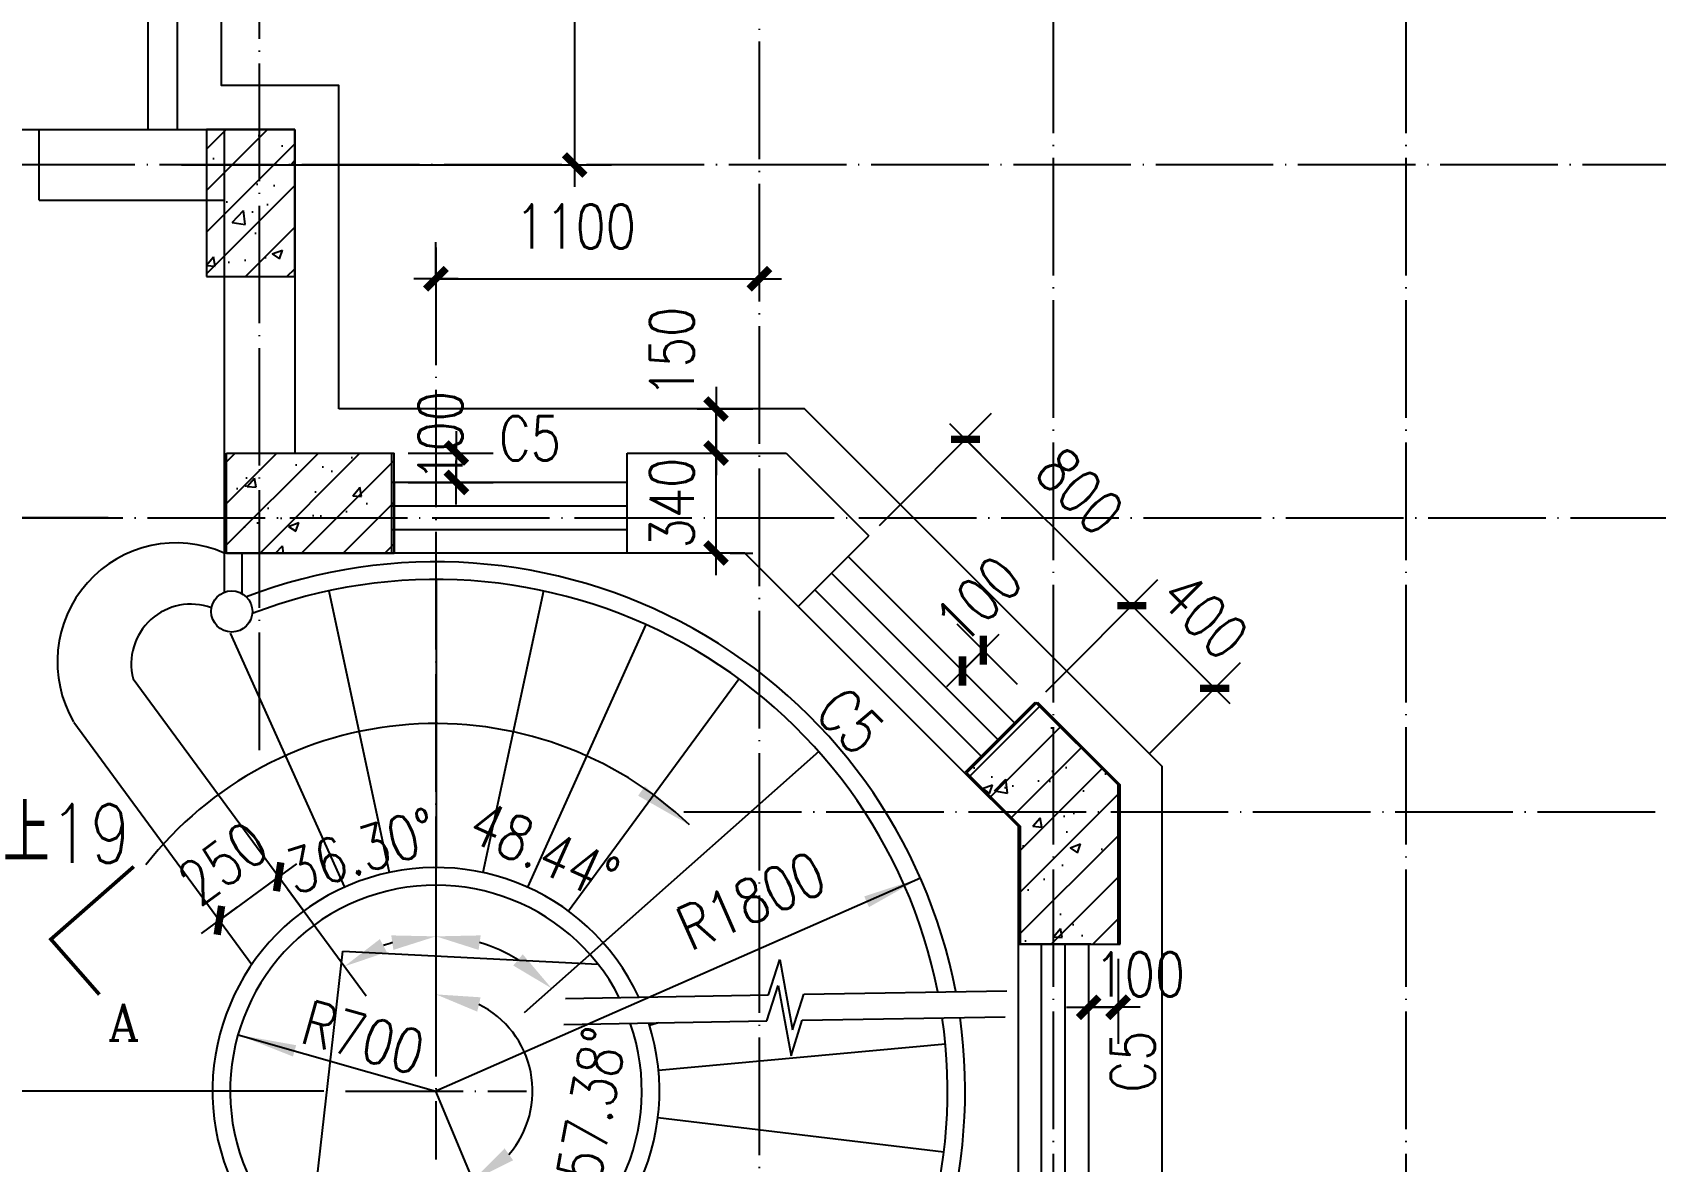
# Model space of a CAD drawing. Extents: x 12400 to 217743, y 90685 to 209848.
# Drawn here: x 61708 to 67228, y 118043 to 121883 of the extents above; entities that cross this region are included whole.
import ezdxf
from ezdxf.enums import TextEntityAlignment as Align

# ---------------------------------------------------------------- set-up
doc = ezdxf.new("R2010")
doc.units = 0
doc.header["$LTSCALE"] = 200
doc.linetypes.add('DOTE', pattern=[2.42, 2, -0.2, 0.02, -0.2])
doc.layers.get('0').update_dxf_attribs({"linetype": 'CONTINUOUS'})
doc.layers.get('DEFPOINTS').update_dxf_attribs({"linetype": 'CONTINUOUS'})
for name, color, linetype in [('8', 8, 'CONTINUOUS'), ('COLUMN', 4, 'CONTINUOUS'), ('DOTE', 1, 'DOTE'), ('GROUND', 2, 'CONTINUOUS'), ('HATCH', 8, 'CONTINUOUS'), ('PUB_DIM', 3, 'CONTINUOUS'), ('PUB_TEXT', 7, 'CONTINUOUS'), ('STAIR', 2, 'CONTINUOUS'), ('WALL', 4, 'CONTINUOUS'), ('WINDOW', 2, 'CONTINUOUS')]:
    doc.layers.add(name, color=color, linetype=linetype)
doc.styles.add('_SIMPLEX', font='SIMPLEX.shx', dxfattribs={"width": 0.8, "bigfont": 'hztxt.shx'})
doc.styles.add('COMP', font='complex', dxfattribs={"bigfont": 'hztxt'})
doc.styles.add('DIM_FONT', font='SIMPLEX', dxfattribs={"width": 0.8})
doc.styles.add('HZ', font='txt', dxfattribs={"bigfont": 'hztxt'})
doc.styles.add('SIMPLEX', font='SIMPLEX.SHX')
doc.dimstyles.new('ANGL50', dxfattribs={"dimscale": 0.5, "dimtxt": 300, "dimasz": 300, "dimexe": 250, "dimexo": 300, "dimgap": 150, "dimtad": 1, "dimzin": 0, "dimdsep": 46, "dimtxsty": 'DIM_FONT', "dimblk1": 'DOTSMALL', "dimblk2": 'DOTSMALL', "dimcen": 2.5, "dimclrt": 7, "dimadec": 0, "dimazin": 0, "dimtfac": 1, "dimtix": 1, "dimtmove": 2, "dimatfit": 3, "dimfxl": 0, "dimtolj": 1, "dimtzin": 0, "dimarcsym": 0})
doc.dimstyles.new('AXIS50', dxfattribs={"dimscale": 0.5, "dimtxt": 300, "dimasz": 1, "dimexe": 250, "dimexo": 300, "dimgap": 150, "dimtad": 1, "dimdec": 0, "dimzin": 0, "dimdsep": 46, "dimtxsty": 'DIM_FONT', "dimblk": '_DIMX', "dimblk1": 'DOTSMALL', "dimblk2": 'DOTSMALL', "dimcen": 2.5, "dimse1": 1, "dimse2": 1, "dimclrt": 7, "dimadec": 0, "dimazin": 0, "dimtfac": 1, "dimtdec": 0, "dimtix": 1, "dimtmove": 2, "dimatfit": 3, "dimldrblk": '_DIMX', "dimfxl": 0, "dimtolj": 1, "dimtzin": 0, "dimarcsym": 0})
doc.dimstyles.new('DIMN50', dxfattribs={"dimscale": 0.5, "dimtxt": 300, "dimasz": 1, "dimexe": 250, "dimexo": 300, "dimgap": 150, "dimtad": 1, "dimdec": 0, "dimzin": 0, "dimdsep": 46, "dimtxsty": 'DIM_FONT', "dimblk": '_DIMX', "dimblk1": 'DOTSMALL', "dimblk2": 'DOTSMALL', "dimcen": 2.5, "dimclrt": 7, "dimadec": 0, "dimazin": 0, "dimtfac": 1, "dimtdec": 0, "dimtix": 1, "dimtmove": 2, "dimatfit": 3, "dimldrblk": '_DIMX', "dimfxl": 0, "dimtolj": 1, "dimtzin": 0, "dimarcsym": 0})
pattern_1 = [(45, (178298.46, -10426.53), (-70.71068, 70.71068), []), (50, (178298.46, -10426.53), (358.6301, -31.37607), [37.5, -412.5]), (355, (178298.46, -10426.53), (-69.3757, 376.0961), [30, -330]), (100.4514, (178328.34, -10429.15), (289.2547, 344.7198), [31.8701, -350.57106]), (46.1842, (178298.46, -10326.53), (533.6205, -82.7595), [56.25, -618.75]), (96.6356, (178342.9, -10333.43), (467.3314, 487.059), [47.8051, -525.8565]), (351.1842, (178298.46, -10326.53), (467.331, 487.0593), [45, -495]), (21, (178348.46, -10351.53), (298.45353, -201.30945), [37.5, -412.5]), (326, (178348.46, -10351.53), (121.6577, 362.575), [30, -330]), (71.4514, (178373.33, -10368.3), (420.1113, 161.26525), [31.8701, -350.57106]), (37.5, (178298.46, -10426.53), (6.07993, 166.44693), [0, -326, 0, -335, 0, -331.25]), (7.5, (178298.46, -10426.53), (131.53477, 197.20586), [0, -191, 0, -318.5, 0, -126.25]), (327.5, (178186.96, -10426.53), (266.91122, -11.27744), [0, -125, 0, -390, 0, -517.5]), (317.5, (178136.96, -10426.53), (291.5931, 50.0525), [0, -162.5, 0, -259, 0, -367.5])]

# ---------------------------------------------------------------- blocks, each defined once
blk = doc.blocks.new('_ARROW')
blk.add_solid([(0, 0), (-1, 0.1), (-1, -0.1)])
blk = doc.blocks.new('_WBLK')
for p, q in [((-0.5, 0.5), (0.5, 0.5)), ((0.5, 0.1667), (-0.5, 0.1667)), ((0.5, -0.1667), (-0.5, -0.1667)), ((-0.5, -0.5), (0.5, -0.5))]:
    blk.add_line(p, q)
at = {"style": 'SIMPLEX', "flags": 9}
blk.add_attdef('A', text='', height=1, dxfattribs=at).set_placement((0, 1.5), align=Align.MIDDLE)
blk = doc.blocks.new('_DIMX')
blk.add_line((-150, 0), (150, 0))
at = {"const_width": 50}
blk.add_lwpolyline([(-70, -70), (70, 70)], dxfattribs=at)
blk = doc.blocks.new('*D1556')
at = {"layer": 'DEFPOINTS', "color": 0}
for p in [(64881.6, 120499.7), (64482.3, 120100.5), (65048, 119534.8)]:
    blk.add_point(p, dxfattribs=at)
at = {"layer": 'PUB_DIM', "color": 0, "lineweight": -2}
for p, q in [((64588.4, 120206.5), (64969.9, 120588.1)), ((65446.9, 119934.4), (64881.9, 120499.4)), ((65154.1, 119640.9), (65535.6, 120022.4))]:
    blk.add_line(p, q, dxfattribs=at)
at = {"layer": 'PUB_DIM', "color": 0, "lineweight": -2, "xscale": 0.5, "yscale": 0.5, "zscale": 0.5}
for p, rotation in [((64881.6, 120499.7), 135), ((65447.2, 119934), 315)]:
    blk.add_blockref('_DIMX', p, dxfattribs=dict(at, rotation=rotation))
at = {"layer": 'PUB_DIM', "color": 7, "insert": (65270.5, 120322.9), "char_height": 150, "attachment_point": 5, "rotation": 315, "style": 'DIM_FONT'}
blk.add_mtext('\\A1;800', dxfattribs=at)
blk = doc.blocks.new('_DOTSMALL')
at = {"color": 0, "linetype": 'ByBlock', "const_width": 0.5}
blk.add_lwpolyline([(-0.0625, 0, 1), (0.0625, 0, 1)], format="xyb", close=True, dxfattribs=at)
blk = doc.blocks.new('*D1698')
at = {"layer": 'DEFPOINTS', "color": 0}
for p in [(61530.2, 120232.8), (62115.4, 120232.8), (62848.9, 118282.8)]:
    blk.add_point(p, dxfattribs=at)
at = {"layer": 'PUB_DIM', "color": 0, "lineweight": -2}
for p, q in [((61965.4, 120232.8), (61405.2, 120232.8)), ((61530.2, 118283.3), (61530.2, 120232.3)), ((62698.9, 118282.8), (61405.2, 118282.8))]:
    blk.add_line(p, q, dxfattribs=at)
at = {"layer": 'PUB_DIM', "color": 0, "lineweight": -2, "xscale": 0.5, "yscale": 0.5, "zscale": 0.5}
for p, rotation in [((61530.2, 120232.8), 90), ((61530.2, 118282.8), 270)]:
    blk.add_blockref('_DIMX', p, dxfattribs=dict(at, rotation=rotation))
at = {"layer": 'PUB_DIM', "color": 7, "insert": (61380.2, 119257.8), "char_height": 150, "attachment_point": 5, "rotation": 90, "style": 'DIM_FONT'}
blk.add_mtext('\\A1;1950', dxfattribs=at)
blk = doc.blocks.new('*D1699')
at = {"layer": 'DEFPOINTS', "color": 0}
for p in [(64180.3, 121045.6), (63080.3, 120892.7), (64180.3, 120892.7)]:
    blk.add_point(p, dxfattribs=at)
at = {"layer": 'PUB_DIM', "color": 0, "lineweight": -2}
for p, q in [((63080.3, 121042.7), (63080.3, 121170.6)), ((64180.3, 121042.7), (64180.3, 121170.6)), ((63080.8, 121045.6), (64179.8, 121045.6))]:
    blk.add_line(p, q, dxfattribs=at)
at = {"layer": 'PUB_DIM', "color": 0, "lineweight": -2, "xscale": 0.5, "yscale": 0.5, "zscale": 0.5, "rotation": 180}
blk.add_blockref('_DIMX', (63080.3, 121045.6), dxfattribs=at)
at = {"layer": 'PUB_DIM', "color": 0, "lineweight": -2, "xscale": 0.5, "yscale": 0.5, "zscale": 0.5}
blk.add_blockref('_DIMX', (64180.3, 121045.6), dxfattribs=at)
at = {"layer": 'PUB_DIM', "color": 7, "insert": (63555, 121223.4), "char_height": 150, "attachment_point": 5, "style": 'DIM_FONT'}
blk.add_mtext('\\A1;1100', dxfattribs=at)
blk = doc.blocks.new('*D1704')
at = {"layer": 'DEFPOINTS', "color": 0}
for p in [(62177.1, 123052.8), (62065.1, 121432.8), (63552, 121432.8)]:
    blk.add_point(p, dxfattribs=at)
at = {"layer": 'PUB_DIM', "color": 0, "lineweight": -2}
for p, q in [((62327.1, 123052.8), (63677, 123052.8)), ((63552, 123052.3), (63552, 121433.3)), ((62215.1, 121432.8), (63677, 121432.8))]:
    blk.add_line(p, q, dxfattribs=at)
at = {"layer": 'PUB_DIM', "color": 0, "lineweight": -2, "xscale": 0.5, "yscale": 0.5, "zscale": 0.5}
for p, rotation in [((63552, 123052.8), 90), ((63552, 121432.8), 270)]:
    blk.add_blockref('_DIMX', p, dxfattribs=dict(at, rotation=rotation))
at = {"layer": 'PUB_DIM', "color": 7, "insert": (63402, 122242.8), "char_height": 150, "attachment_point": 5, "rotation": 90, "style": 'DIM_FONT'}
blk.add_mtext('\\A1;1620', dxfattribs=at)
blk = doc.blocks.new('*D1778')
at = {"layer": 'DEFPOINTS', "color": 0}
for p in [(65728.8, 119652.5), (65048, 119534.8), (65400.3, 119323.9)]:
    blk.add_point(p, dxfattribs=at)
at = {"layer": 'PUB_DIM', "color": 0, "lineweight": -2}
for p, q in [((65154.1, 119640.9), (65535.6, 120022.4)), ((65446.9, 119934.4), (65446.5, 119934.7)), ((65447.2, 119934), (65728.8, 119652.5)), ((65506.3, 119430), (65817.2, 119740.9)), ((65729.2, 119652.1), (65729.5, 119651.8))]:
    blk.add_line(p, q, dxfattribs=at)
at = {"layer": 'PUB_DIM', "color": 0, "lineweight": -2, "xscale": 0.5, "yscale": 0.5, "zscale": 0.5}
for p, rotation in [((65447.2, 119934), 315.0000000000074), ((65728.8, 119652.5), 135.0000000000074)]:
    blk.add_blockref('_DIMX', p, dxfattribs=dict(at, rotation=rotation))
at = {"layer": 'PUB_DIM', "color": 7, "insert": (65694.1, 119899.3), "char_height": 150, "attachment_point": 5, "rotation": 315, "style": 'DIM_FONT'}
blk.add_mtext('\\A1;400', dxfattribs=at)
blk = doc.blocks.new('*D1881')
at = {"layer": 'DEFPOINTS', "color": 0}
for p in [(62835.2, 120452.8), (62835.2, 120352.8), (63149.5, 120352.8)]:
    blk.add_point(p, dxfattribs=at)
at = {"layer": 'PUB_DIM', "color": 0, "lineweight": -2}
for p, q in [((62985.2, 120452.8), (63274.5, 120452.8)), ((63149.5, 120453.3), (63149.5, 120453.8)), ((63149.5, 120452.8), (63149.5, 120352.8)), ((62985.2, 120352.8), (63274.5, 120352.8)), ((63149.5, 120352.3), (63149.5, 120351.8))]:
    blk.add_line(p, q, dxfattribs=at)
at = {"layer": 'PUB_DIM', "color": 0, "lineweight": -2, "xscale": 0.5, "yscale": 0.5, "zscale": 0.5}
for p, rotation in [((63149.5, 120452.8), 270), ((63149.5, 120352.8), 90)]:
    blk.add_blockref('_DIMX', p, dxfattribs=dict(at, rotation=rotation))
at = {"layer": 'PUB_DIM', "color": 7, "insert": (63095.5, 120509.7), "char_height": 150, "attachment_point": 5, "rotation": 90, "style": 'DIM_FONT'}
blk.add_mtext('\\A1;100', dxfattribs=at)
blk = doc.blocks.new('*D1882')
at = {"layer": 'DEFPOINTS', "color": 0}
for p in [(64871.2, 119711.5), (65164.2, 119560), (65093.5, 119489.3)]:
    blk.add_point(p, dxfattribs=at)
at = {"layer": 'PUB_DIM', "color": 0, "lineweight": -2}
for p, q in [((65058.2, 119666), (64853.6, 119870.6)), ((64987.4, 119595.3), (64782.8, 119799.9)), ((64941.9, 119782.3), (64871.2, 119711.5)), ((64942.3, 119782.6), (64942.6, 119783)), ((64870.9, 119711.2), (64870.5, 119710.8))]:
    blk.add_line(p, q, dxfattribs=at)
at = {"layer": 'PUB_DIM', "color": 0, "lineweight": -2, "xscale": 0.5, "yscale": 0.5, "zscale": 0.5}
for p, rotation in [((64941.9, 119782.3), 225.0000000000057), ((64871.2, 119711.5), 45.00000000000573)]:
    blk.add_blockref('_DIMX', p, dxfattribs=dict(at, rotation=rotation))
at = {"layer": 'PUB_DIM', "color": 7, "insert": (64925.4, 119954.4), "char_height": 150, "attachment_point": 5, "rotation": 45, "style": 'DIM_FONT'}
blk.add_mtext('\\A1;100', dxfattribs=at)
blk = doc.blocks.new('*D1883')
at = {"layer": 'DEFPOINTS', "color": 0}
for p in [(65300.3, 118882.1), (65400.3, 118882.1), (65300.3, 118567.7)]:
    blk.add_point(p, dxfattribs=at)
at = {"layer": 'PUB_DIM', "color": 0, "lineweight": -2}
for p, q in [((65300.3, 118732.1), (65300.3, 118442.7)), ((65400.3, 118732.1), (65400.3, 118442.7)), ((65299.8, 118567.7), (65299.3, 118567.7)), ((65400.3, 118567.7), (65300.3, 118567.7)), ((65400.8, 118567.7), (65401.3, 118567.7))]:
    blk.add_line(p, q, dxfattribs=at)
at = {"layer": 'PUB_DIM', "color": 0, "lineweight": -2, "xscale": 0.5, "yscale": 0.5, "zscale": 0.5}
blk.add_blockref('_DIMX', (65300.3, 118567.7), dxfattribs=at)
at = {"layer": 'PUB_DIM', "color": 0, "lineweight": -2, "xscale": 0.5, "yscale": 0.5, "zscale": 0.5, "rotation": 180}
blk.add_blockref('_DIMX', (65400.3, 118567.7), dxfattribs=at)
at = {"layer": 'PUB_DIM', "color": 7, "insert": (65474.3, 118679.5), "char_height": 150, "attachment_point": 5, "style": 'DIM_FONT'}
blk.add_mtext('\\A1;100', dxfattribs=at)
blk = doc.blocks.new('*D1885')
at = {"layer": 'DEFPOINTS', "color": 0}
for p in [(63888.8, 120452.8), (64032.9, 120452.8), (63930.4, 120112.8)]:
    blk.add_point(p, dxfattribs=at)
at = {"layer": 'PUB_DIM', "color": 0, "lineweight": -2}
for p, q in [((64032.9, 120453.3), (64032.9, 120453.8)), ((64032.9, 120112.8), (64032.9, 120452.8)), ((64038.8, 120452.8), (64157.9, 120452.8)), ((64032.9, 120112.3), (64032.9, 120111.8)), ((64080.4, 120112.8), (64157.9, 120112.8))]:
    blk.add_line(p, q, dxfattribs=at)
at = {"layer": 'PUB_DIM', "color": 0, "lineweight": -2, "xscale": 0.5, "yscale": 0.5, "zscale": 0.5}
for p, rotation in [((64032.9, 120452.8), 270), ((64032.9, 120112.8), 90)]:
    blk.add_blockref('_DIMX', p, dxfattribs=dict(at, rotation=rotation))
at = {"layer": 'PUB_DIM', "color": 7, "insert": (63882.9, 120282.8), "char_height": 150, "attachment_point": 5, "rotation": 90, "style": 'DIM_FONT'}
blk.add_mtext('\\A1;340', dxfattribs=at)
blk = doc.blocks.new('*D1886')
at = {"layer": 'DEFPOINTS', "color": 0}
for p in [(63819.1, 120602.8), (64032.9, 120602.8), (63888.8, 120452.8)]:
    blk.add_point(p, dxfattribs=at)
at = {"layer": 'PUB_DIM', "color": 0, "lineweight": -2}
for p, q in [((63969.1, 120602.8), (64157.9, 120602.8)), ((64032.9, 120603.3), (64032.9, 120603.8)), ((64032.9, 120452.8), (64032.9, 120602.8)), ((64032.9, 120452.3), (64032.9, 120451.8)), ((64038.8, 120452.8), (64157.9, 120452.8))]:
    blk.add_line(p, q, dxfattribs=at)
at = {"layer": 'PUB_DIM', "color": 0, "lineweight": -2, "xscale": 0.5, "yscale": 0.5, "zscale": 0.5}
for p, rotation in [((64032.9, 120602.8), 270), ((64032.9, 120452.8), 90)]:
    blk.add_blockref('_DIMX', p, dxfattribs=dict(at, rotation=rotation))
at = {"layer": 'PUB_DIM', "color": 7, "insert": (63882.9, 120796.1), "char_height": 150, "attachment_point": 5, "rotation": 90, "style": 'DIM_FONT'}
blk.add_mtext('\\A1;150', dxfattribs=at)
blk = doc.blocks.new('*D1928')
at = {"layer": 'DEFPOINTS', "color": 0}
for p in [(63080.3, 119286.2), (62486.2, 119091.5), (62864.7, 118762.6), (63080.3, 118282.8)]:
    blk.add_point(p, dxfattribs=at)
at = {"layer": 'PUB_DIM', "color": 0, "lineweight": -2}
for p, q in [((63080.3, 119136.2), (63080.3, 118683.8)), ((62575, 118970.6), (62842.9, 118606))]:
    blk.add_line(p, q, dxfattribs=at)
blk.add_arc((63080.3, 118282.8), 526, 106.3956, 109.9044, dxfattribs=at)
at = {"layer": 'PUB_DIM', "color": 0}
for points in [[(62928.2, 118812.1), (62935.4, 118762.7), (63080.3, 118808.8)], [(62913, 118755.3), (62889.4, 118799.4), (62768.9, 118706.7)]]:
    blk.add_solid(points, dxfattribs=at)
at = {"layer": 'PUB_DIM', "color": 7, "insert": (62825.9, 119099.9), "char_height": 150, "attachment_point": 5, "rotation": 17.291, "style": 'DIM_FONT'}
blk.add_mtext('\\A1;36.30°', dxfattribs=at)
blk = doc.blocks.new('*D1929')
at = {"layer": 'DEFPOINTS', "color": 0}
for p in [(63080.3, 119286.2), (63952, 119055.8), (63226.5, 118788), (63080.3, 118282.8)]:
    blk.add_point(p, dxfattribs=at)
at = {"layer": 'PUB_DIM', "color": 0, "lineweight": -2}
for p, q in [((63080.3, 119136.2), (63080.3, 118683.8)), ((63839.8, 118956.3), (63380.3, 118548.8))]:
    blk.add_line(p, q, dxfattribs=at)
blk.add_arc((63080.3, 118282.8), 526, 57.9587, 73.6044, dxfattribs=at)
at = {"layer": 'PUB_DIM', "color": 0}
for points in [[(63225.2, 118762.7), (63232.3, 118812.1), (63080.3, 118808.8)], [(63375.5, 118747.7), (63343.2, 118709.6), (63473.8, 118631.8)]]:
    blk.add_solid(points, dxfattribs=at)
at = {"layer": 'PUB_DIM', "color": 7, "insert": (63448.5, 119101.2), "char_height": 150, "attachment_point": 5, "rotation": 335.7737, "style": 'DIM_FONT'}
blk.add_mtext('\\A1;48.44°', dxfattribs=at)
blk = doc.blocks.new('*D1930')
at = {"layer": 'DEFPOINTS', "color": 0}
for p in [(63080.3, 118611.2), (63340.8, 118483), (63080.3, 118282.8), (63206.5, 117979.7)]:
    blk.add_point(p, dxfattribs=at)
at = {"layer": 'PUB_DIM', "color": 0, "lineweight": -2}
for p, q in [((63080.3, 118761.2), (63080.3, 118736.4)), ((63264.2, 117841.2), (63254.7, 117864.1))]:
    blk.add_line(p, q, dxfattribs=at)
blk.add_arc((63080.3, 118282.8), 328.6, 319.0022, 63.6136, dxfattribs=at)
at = {"layer": 'PUB_DIM', "color": 0}
for points in [[(63220.6, 118552.8), (63232, 118601.5), (63080.3, 118611.4)], [(63342.9, 118047), (63313.6, 118087.5), (63206.6, 117979.5)]]:
    blk.add_solid(points, dxfattribs=at)
at = {"layer": 'PUB_DIM', "color": 7, "insert": (63601.2, 118188.1), "char_height": 150, "attachment_point": 5, "rotation": 79.6919, "style": 'DIM_FONT'}
blk.add_mtext('\\A1;157.38°', dxfattribs=at)
blk = doc.blocks.new('*D1931')
at = {"layer": 'DEFPOINTS', "color": 0}
for p in [(62343.6, 118863.4), (63085.3, 118275.9), (62883.9, 118127.9)]:
    blk.add_point(p, dxfattribs=at)
at = {"layer": 'PUB_DIM', "color": 0, "lineweight": -2}
for p, q in [((62545.1, 119011.4), (62343.6, 118863.4)), ((62545.5, 119011.7), (62545.9, 119012)), ((62343.2, 118863.1), (62342.8, 118862.8))]:
    blk.add_line(p, q, dxfattribs=at)
at = {"layer": 'PUB_DIM', "color": 0, "lineweight": -2, "xscale": 0.5, "yscale": 0.5, "zscale": 0.5}
for p, rotation in [((62545.1, 119011.4), 216.3000000000017), ((62343.6, 118863.4), 36.30000000000171)]:
    blk.add_blockref('_DIMX', p, dxfattribs=dict(at, rotation=rotation))
at = {"layer": 'PUB_DIM', "color": 7, "insert": (62355.5, 119058.3), "char_height": 150, "attachment_point": 5, "rotation": 36.3, "style": 'DIM_FONT'}
blk.add_mtext('\\A1;250', dxfattribs=at)

msp = doc.modelspace()

# ---------------------------------------------------------------- hatches: boundary and pattern name
at = {"layer": 'HATCH'}
h = msp.add_hatch(dxfattribs=at)
h.set_pattern_fill('AN31C', color=256, scale=500, style=0)
h.set_pattern_definition(pattern_1)
h.paths.add_polyline_path([(62600.262, 121552.808), (62300.262, 121552.808), (62300.262, 121052.808), (62600.262, 121052.808)])
h = msp.add_hatch(dxfattribs=at)
h.set_pattern_fill('AN31C', color=256, scale=500, style=0)
h.set_pattern_definition(pattern_1)
h.paths.add_polyline_path([(62937.762, 120352.808), (62937.762, 120452.808), (62367.762, 120452.808), (62367.762, 120112.808), (62937.762, 120112.808)])
h = msp.add_hatch(dxfattribs=at)
h.set_pattern_fill('AN31C', color=256, scale=500, style=0)
h.set_pattern_definition([(45, (54055.56, 50955.12), (-70.71068, 70.71068), []), (50, (54055.56, 50955.12), (358.6301, -31.3761), [37.5, -412.5]), (355, (54055.56, 50955.12), (-69.3757, 376.096), [30, -330]), (100.4514, (54085.44, 50952.5), (289.2547, 344.7198), [31.8701, -350.571]), (46.1842, (54055.56, 51055.1), (533.6205, -82.7595), [56.25, -618.75]), (96.6356, (54100.03, 51048.2), (467.3314, 487.059), [47.805, -525.8565]), (351.1842, (54055.56, 51055.1), (467.331, 487.0593), [45, -495]), (21, (54105.56, 51030.12), (298.4535, -201.3094), [37.5, -412.5]), (326, (54105.56, 51030.12), (121.6577, 362.575), [30, -330]), (71.4514, (54130.43, 51013.34), (420.1113, 161.2652), [31.8701, -350.571]), (37.5, (54055.56, 50955.12), (6.07993, 166.44693), [0, -326, 0, -335, 0, -331.25]), (7.5, (54055.56, 50955.12), (131.53477, 197.20586), [0, -191, 0, -318.5, 0, -126.25]), (327.5, (53944.06, 50955.12), (266.91122, -11.27744), [0, -125, 0, -390, 0, -517.5]), (317.5, (53894.06, 50955.12), (291.5931, 50.0525), [0, -162.5, 0, -259, 0, -367.5])])
h.paths.add_polyline_path([(65060.262, 119183.103), (65060.262, 118782.808), (65400.262, 118782.808), (65400.262, 119323.935), (65118.668, 119605.529), (64878.252, 119365.113)])

# ---------------------------------------------------------------- linework, layer by layer
for p, q in [((62647.178, 117732.864), (62763.593, 118758.165)), ((62763.593, 118758.165), (63631.835, 118713.816))]:
    msp.add_line(p, q)
at = {"layer": '8'}
for points in [[(62750.262, 120602.808), (62750.262, 121702.808), (62350.262, 121702.808), (62350.262, 123102.808)], [(64673.521, 116502.808), (65550.262, 117379.549), (65550.262, 119386.067), (64333.521, 120602.808), (62750.262, 120602.808)]]:
    msp.add_lwpolyline(points, dxfattribs=at)
at = {"layer": 'COLUMN'}
for p, q in [((62600.262, 121552.808), (62300.262, 121552.808)), ((62300.262, 121552.808), (62300.262, 121052.808)), ((62600.262, 121052.808), (62600.262, 121552.808)), ((62300.262, 121052.808), (62600.262, 121052.808)), ((62367.762, 120112.808), (62367.762, 120452.808)), ((62367.762, 120452.808), (62937.762, 120452.808)), ((62937.762, 120112.808), (62937.762, 120452.808)), ((62937.762, 120352.808), (62937.762, 120112.808)), ((62367.762, 120112.808), (62937.762, 120112.808)), ((62937.762, 120112.808), (62367.762, 120112.808)), ((64885.752, 119365.113), (65126.168, 119605.529)), ((65126.168, 119605.529), (65407.762, 119323.935)), ((64885.752, 119365.113), (65055.458, 119534.819)), ((64885.752, 119365.113), (65067.762, 119183.103)), ((65067.762, 119183.103), (64885.752, 119365.113)), ((65407.762, 118782.808), (65407.762, 119323.935)), ((65067.762, 119183.103), (65067.762, 118782.808)), ((65067.762, 118782.808), (65067.762, 119183.103)), ((65067.762, 118782.808), (65407.762, 118782.808)), ((65307.762, 118782.808), (65067.762, 118782.808))]:
    msp.add_line(p, q, dxfattribs=at)
at = {"layer": 'DOTE'}
for p, q in [((62480.262, 119442.046), (62480.262, 126332.808)), ((64180.262, 115160.334), (64180.262, 126332.808)), ((65180.262, 103632.808), (65180.262, 126332.808)), ((66380.262, 103632.808), (66380.262, 126332.808)), ((67380.262, 121432.808), (52148.907, 121432.808)), ((63080.262, 121152.304), (63080.262, 118049.9)), ((61130.953, 120232.808), (67380.262, 120232.808)), ((63923.261, 119232.808), (67380.262, 119232.808)), ((62772.375, 118282.808), (63388.15, 118282.808))]:
    msp.add_line(p, q, dxfattribs=at)
at = {"layer": 'GROUND'}
for p, q in [((62100.262, 123102.808), (62100.262, 121552.808)), ((62200.262, 123102.808), (62200.262, 121552.808)), ((60230.262, 121552.808), (61730.262, 121552.808))]:
    msp.add_line(p, q, dxfattribs=at)
at = {"layer": 'PUB_DIM'}
for p in [(64728.144, 119007.022), (62406.88, 118474.004), (63264.21, 117841.245)]:
    msp.add_line(p, (63080.262, 118282.808), dxfattribs=at)
at = {"layer": 'PUB_DIM', "const_width": 12.5}
msp.add_lwpolyline([(61935.375, 118610.975), (61770.503, 118798.903), (62052.396, 119046.212)], dxfattribs=at)
at = {"layer": 'PUB_DIM'}
msp.add_arc((63079.599, 118281.066), 1251.719, 46.419429, 141.994731, dxfattribs=at)
at = {"layer": 'STAIR'}
for p, q in [((62360.262, 120112.808), (62360.262, 119979.114)), ((62420.262, 120112.808), (62420.262, 119974.731)), ((63080.742, 120022.808), (63080.472, 119042.808)), ((62715.839, 119984.218), (62921.089, 119025.953)), ((63445.624, 119984.017), (63239.845, 119025.865)), ((63794.257, 119869.57), (63392.122, 118975.876)), ((62380.468, 119840.303), (62768.784, 118976.048)), ((62050.159, 119685.124), (62630.332, 118895.314)), ((64111.138, 119684.556), (63530.53, 118895.066)), ((61848.677, 119537.12), (62453.89, 118713.224)), ((64382.174, 119437.203), (63648.913, 118787.027)), ((64211.405, 118609.875), (64249.305, 118730.554)), ((64249.305, 118730.554), (64293.487, 118491.289)), ((64206.152, 118521.475), (64244.052, 118642.155)), ((64244.052, 118642.155), (64288.234, 118402.889)), ((63520.964, 118597.823), (64211.405, 118609.875)), ((64293.487, 118491.289), (64331.387, 118611.969)), ((64331.387, 118611.969), (65021.828, 118624.021)), ((64326.134, 118523.569), (65016.575, 118535.621)), ((63515.711, 118509.423), (64206.152, 118521.475)), ((63837.362, 118515.038), (63806.849, 118505.678)), ((64288.234, 118402.889), (64326.134, 118523.569)), ((64812.97, 118441.942), (63837.077, 118352.315)), ((64807.813, 118075.04), (63834.825, 118192.059))]:
    msp.add_line(p, q, dxfattribs=at)
msp.add_circle((62385.658, 119913.883), 70, dxfattribs=at)
for centre, radius, start, end in [((62196.996, 119742.649), 404.566, 66.199157, 210.362031), ((63080.262, 118282.808), 1800, 10.829015, 110.997982), ((63080.262, 118282.808), 1740, 11.17149, 111.049902), ((62246.596, 119735.924), 202.899, 69.766637, 194.499425), ((63080.262, 118282.808), 760, 24.847869, 17.746178), ((63080.262, 118282.808), 700, 27.037843, 19.229829), ((63080.262, 118282.808), 1800, 270, 7.987679), ((63080.262, 118282.808), 1740, 270, 8.229898)]:
    msp.add_arc(centre, radius, start, end, dxfattribs=at)
at = {"layer": 'WALL'}
for p, q in [((61730.262, 121552.808), (62600.262, 121552.808)), ((61730.262, 121312.808), (61730.262, 121552.808)), ((62360.262, 121552.808), (62360.262, 120112.808)), ((62600.262, 121552.808), (62600.262, 120452.808)), ((61730.262, 121312.808), (62360.262, 121312.808)), ((62600.262, 120452.808), (62930.262, 120452.808)), ((62930.262, 120112.808), (62930.262, 120452.808)), ((63730.262, 120112.808), (63730.262, 120452.808)), ((63730.262, 120452.808), (64271.389, 120452.808)), ((64271.389, 120452.808), (64552.983, 120171.215)), ((64312.567, 119930.798), (64552.983, 120171.215)), ((62930.262, 120112.808), (62360.262, 120112.808)), ((64130.557, 120112.808), (63730.262, 120112.808)), ((64130.557, 120112.808), (64312.567, 119930.798)), ((64878.252, 119365.113), (65118.668, 119605.529)), ((65118.668, 119605.529), (65400.262, 119323.935)), ((64878.252, 119365.113), (65060.262, 119183.103)), ((65400.262, 118782.808), (65400.262, 119323.935)), ((65060.262, 119183.103), (65060.262, 118782.808)), ((65060.262, 118782.808), (65400.262, 118782.808))]:
    msp.add_line(p, q, dxfattribs=at)

# ---------------------------------------------------------------- block references
at = {"layer": 'PUB_DIM', "xscale": 200, "yscale": 200, "zscale": 200}
for p, rotation in [((63942.502, 119187.818), 324.673854321), ((64728.144, 119007.022), 23.72458998), ((62406.88, 118474.004), 164.148996975)]:
    msp.add_blockref('_ARROW', p, dxfattribs=dict(at, rotation=rotation))
at = {"layer": 'WINDOW'}
ref = msp.add_blockref('_WBLK', (63330.262, 120232.808), dxfattribs=dict(at, xscale=-800, yscale=239.9999999999927, zscale=800, rotation=2.429943776638127e-12))
ref.add_attrib('A', 'C5', dxfattribs={"layer": '0', "height": 150, "style": '_SIMPLEX', "width": 0.8, "flags": 8}).set_placement((63399.813, 120502.808), align=Align.MIDDLE)
ref = msp.add_blockref('_WBLK', (64680.262, 119732.808), dxfattribs=dict(at, xscale=800, yscale=239.9999999999993, zscale=800, rotation=314.9999999999999))
ref.add_attrib('A', 'C5', dxfattribs={"layer": '0', "height": 150, "rotation": 315, "style": '_SIMPLEX', "width": 0.8, "flags": 8}).set_placement((64489.343, 119541.89), align=Align.MIDDLE)
ref = msp.add_blockref('_WBLK', (65180.262, 118382.808), dxfattribs=dict(at, xscale=800, yscale=239.9999999999927, zscale=800, rotation=270))
ref.add_attrib('A', 'C5', dxfattribs={"layer": '0', "height": 150, "rotation": 90, "style": '_SIMPLEX', "width": 0.8, "flags": 8}).set_placement((65450.262, 118382.808), align=Align.MIDDLE)

# ---------------------------------------------------------------- texts
at = {"layer": 'PUB_DIM', "style": 'DIM_FONT', "width": 0.8}
for s, rotation, p in [('R1800', 23.72459, (63944.823, 118757.136)), ('R700', 344.148997, (62612.398, 118449.348))]:
    msp.add_text(s, height=150, rotation=rotation, dxfattribs=at).set_placement(p)
at = {"layer": 'PUB_DIM', "style": 'COMP'}
msp.add_attdef('A', text='', height=125, dxfattribs=at).set_placement((62017.811, 118517.01), align=Align.MIDDLE)
at = {"layer": 'PUB_TEXT', "color": 7, "style": 'HZ', "width": 0.8}
msp.add_text('上19', height=200, dxfattribs=at).set_placement((61606.894, 119058.814))

# ---------------------------------------------------------------- dimensions: what is measured, and where the dimension line sits
at = {"layer": 'PUB_DIM'}
for base, p1, p2, picture, middle in [((63551.959, 121432.808), (62177.087, 123052.808), (62065.06, 121432.808), '*D1704', (63401.959, 122242.808)), ((64032.884, 120452.808), (63930.409, 120112.808), (63888.839, 120452.808), '*D1885', (63882.884, 120282.808)), ((61530.21, 120232.808), (62848.931, 118282.808), (62115.442, 120232.808), '*D1698', (61380.21, 119257.808))]:
    dim = msp.add_linear_dim(base=base, p1=p1, p2=p2, angle=90, dimstyle='DIMN50', dxfattribs=at)
    dim.commit()
    dim.dimension.update_dxf_attribs({"geometry": picture, "text_midpoint": middle})
for base, p1, p2, picture, middle in [((64180.262, 121045.633), (63080.262, 120892.701), (64180.262, 120892.701), '*D1699', (63555.041, 121223.418)), ((65300.262, 118567.726), (65400.262, 118882.07), (65300.262, 118882.07), '*D1883', (65474.286, 118679.451))]:
    dim = msp.add_linear_dim(base=base, p1=p1, p2=p2, dimstyle='DIMN50', dxfattribs=at)
    dim.commit()
    dim.dimension.update_dxf_attribs({"geometry": picture, "text_midpoint": middle, "dimtype": 160})
for base, p1, p2, angle, picture, middle in [((64032.884, 120602.808), (63888.839, 120452.808), (63819.14, 120602.808), 90, '*D1886', (63882.884, 120796.137)), ((63149.501, 120352.808), (62835.157, 120452.808), (62835.157, 120352.808), 90, '*D1881', (63095.501, 120509.68)), ((64871.232, 119711.544), (65164.217, 119559.98), (65093.507, 119489.269), 225, '*D1882', (64925.447, 119954.449))]:
    dim = msp.add_linear_dim(base=base, p1=p1, p2=p2, angle=angle, dimstyle='DIMN50', dxfattribs=at)
    dim.commit()
    dim.dimension.update_dxf_attribs({"geometry": picture, "text_midpoint": middle, "dimtype": 160})
for p1, p2, distance, dimstyle, picture, middle in [((65047.99, 119534.787), (64482.304, 120100.472), -564.626, 'DIMN50', '*D1556', (65270.464, 120322.946)), ((63085.344, 118275.895), (62883.862, 118127.892), -912.61, 'AXIS50', '*D1931', (62355.524, 119058.281))]:
    dim = msp.add_aligned_dim(p1=p1, p2=p2, distance=distance, dimstyle=dimstyle, dxfattribs=at)
    dim.commit()
    dim.dimension.update_dxf_attribs({"geometry": picture, "text_midpoint": middle})
dim = msp.add_linear_dim(base=(65728.802, 119652.475), p1=(65047.99, 119534.787), p2=(65400.262, 119323.935), angle=315, text='400', dimstyle='DIMN50', dxfattribs=at)
dim.commit()
dim.dimension.update_dxf_attribs({"geometry": '*D1778', "text_midpoint": (65694.088, 119899.322)})
for base, p1, p2, picture, middle in [((63226.527, 118788.044), (63080.262, 119286.196), (63952.029, 119055.797), '*D1929', (63448.508, 119101.186)), ((62864.65, 118762.567), (63080.262, 119286.196), (62486.244, 119091.467), '*D1928', (62825.902, 119099.919)), ((63340.83, 118483.028), (63206.528, 117979.711), (63080.262, 118611.154), '*D1930', (63601.206, 118188.06))]:
    dim = msp.add_angular_dim_3p(base=base, center=(63080.262, 118282.808), p1=p1, p2=p2, dimstyle='ANGL50', override={"dimadec": 2}, dxfattribs=at)
    dim.commit()
    dim.dimension.update_dxf_attribs({"geometry": picture, "text_midpoint": middle, "dimtype": 165})

doc.saveas('drawing.dxf')
